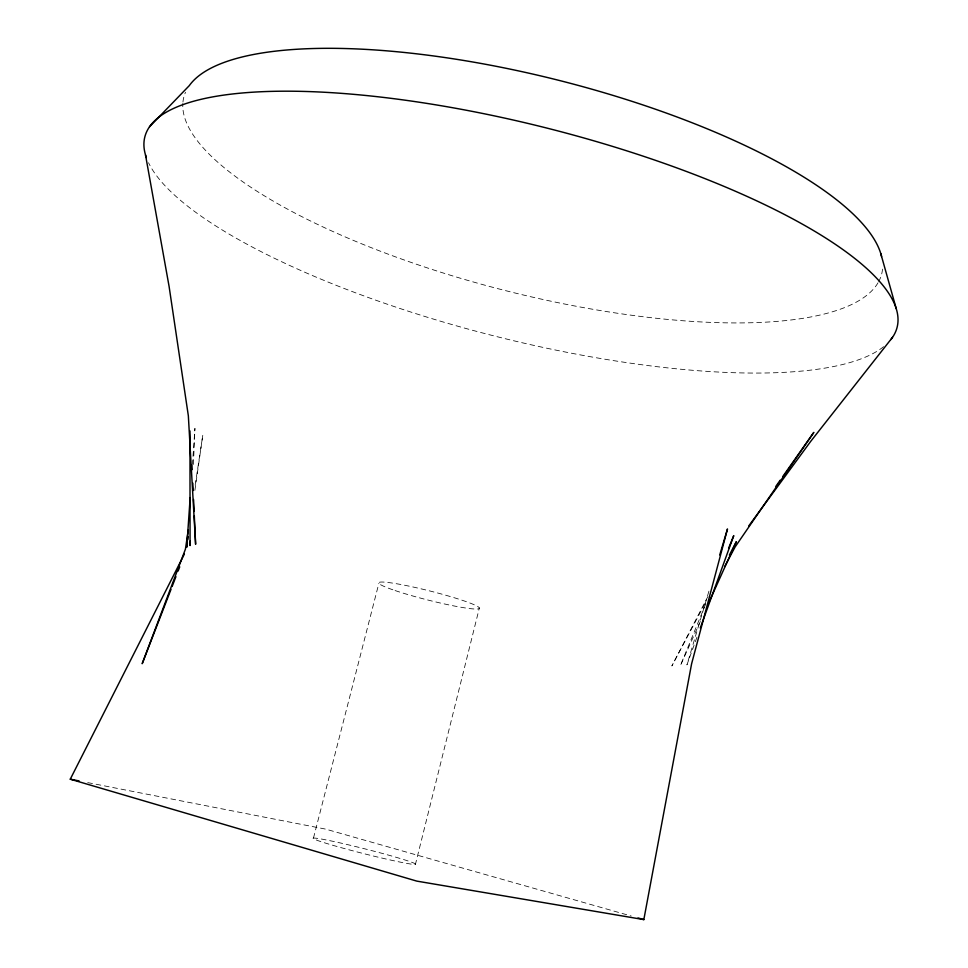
<?xml version="1.0" encoding="UTF-8"?>
<svg xmlns="http://www.w3.org/2000/svg" width="968" height="968" viewBox="0 0 968 968"><rect width="100%" height="100%" fill="white"/><g stroke="black" fill="none" stroke-linecap="round" stroke-linejoin="round"><path stroke-width="0.73" stroke-dasharray="4.84 3.63" d="M193.431 464.41L194.931 428.34L192.438 464.459M194.883 490.425L202.808 435.116L194.907 486.977M415.429 864.351A52.901 2.456 14.2 0 0 342.321 843.406A52.901 2.456 14.2 0 0 335.17 845.971A52.901 2.456 14.2 0 0 415.429 864.351L479.366 607.94M313.475 838.07L378.851 583.426M708.939 591.133L686.929 664.883L697.214 636.484M705.636 604.117L680.383 665.621L701.522 618.794M707.91 596.457L671.865 665.948L705.599 602.483M87.749 782.616L325.671 829.128L631.196 916.006M883.59 346.701A387.999 107.23 14.2 0 1 498.23 336.973A387.999 107.23 14.2 0 1 148.54 162.745M878.012 282.789A359.951 108.464 14.2 0 1 500.771 289.408A359.951 108.464 14.2 0 1 182.831 103.467M182.952 102.015A359.951 108.464 14.2 0 1 185.517 92.238M882.526 269.116A359.951 108.464 14.2 0 1 878.726 281.519M395.089 590.553A51.982 4.634 14.2 0 0 478.265 608.908A51.982 4.634 14.2 0 0 413.687 587.14A51.982 4.634 14.2 0 0 395.089 590.553"/><path stroke-width="1.45" d="M190.236 541.051L190.055 545.565L189.97 430.917M190.164 497.576L186.751 547.235L187.393 542.745M187.816 539.757L188.252 536.768M188.349 529.944L185.408 549.207L142.187 663.709L171.033 589.306M184.38 554.071L70.265 779.192L416.784 881.11L643.829 919.6L691.6 663.818L727.488 528.952L719.72 554.979M700.3 627.954L733.756 535.631L728.589 548.215M172.123 586.499L175.934 576.662M178.112 571.047L179.733 566.837M708.975 602.265L736.333 541.669L729.4 555.039M724.572 566.788L735.111 546.944L813.834 432.381L782.761 476.534M775.864 486.347L780.172 480.213M748.712 525.987L810.676 441.408L892.484 337.372M149.508 126.772L189.268 85.656A359.951 108.464 14.2 0 1 552.546 78.771A359.951 108.464 14.2 0 1 881.582 256.532M70.265 779.192L79.122 780.934M638.021 917.942L643.829 919.6M880.783 253.58L896.259 308.731M145.515 155.013L169.085 286.395L188.349 415.829L195.621 544.282L194.314 515.92M191.966 465.16L192.172 469.637M192.801 483.08L193.14 490.546M193.552 499.5L194.108 511.443M146.362 157.566A387.999 107.23 14.2 0 1 536.272 125.441A387.999 107.23 14.2 0 1 890.862 339.562"/></g></svg>
